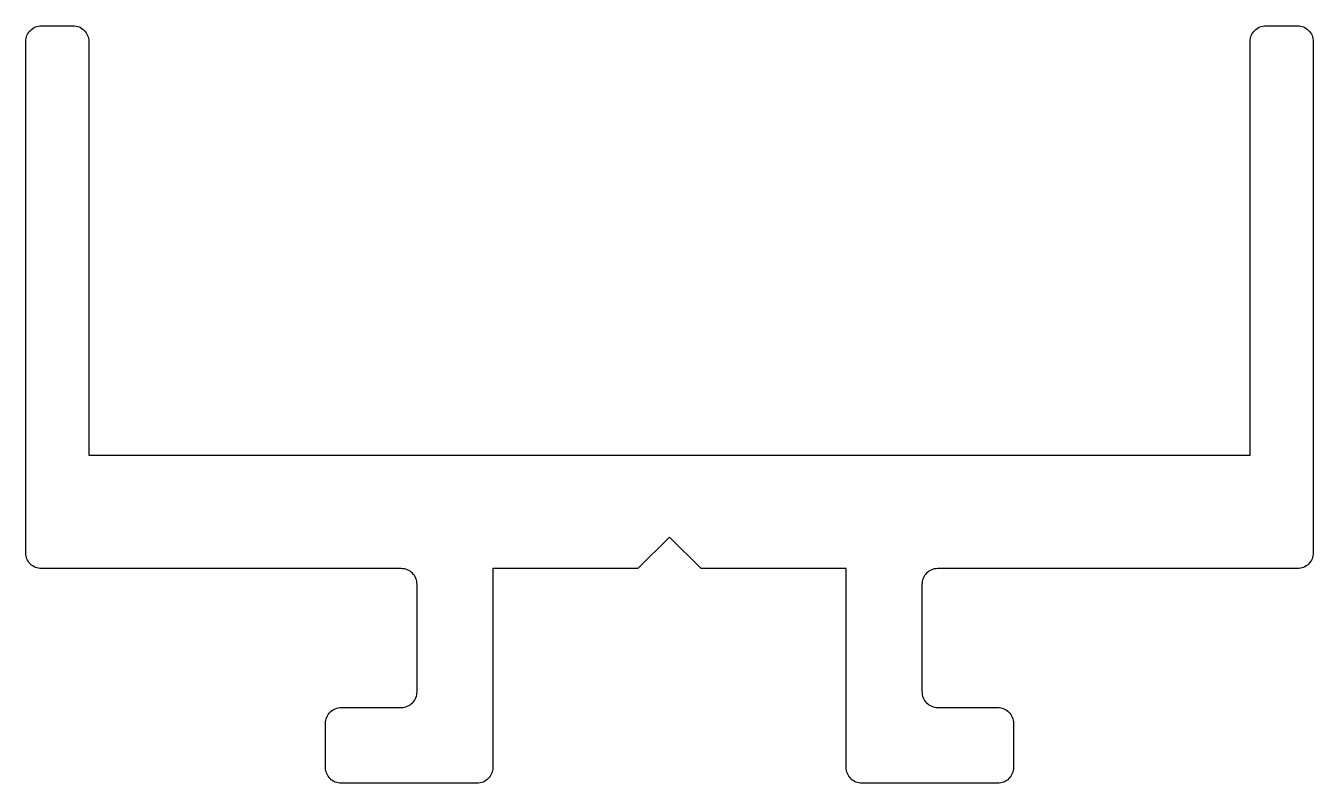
# Model space of a CAD drawing. Header units: millimetres. Extents: x 1337.6 to 1358, y 680.2 to 692.2.
import ezdxf

# ---------------------------------------------------------------- set-up
doc = ezdxf.new("R2010")
doc.units = ezdxf.units.MM

msp = doc.modelspace()

# ---------------------------------------------------------------- linework, layer by layer
msp.add_lwpolyline([(1357.779, 692.179, -0.414214), (1358.029, 691.929), (1358.029, 683.829, -0.414214), (1357.779, 683.579), (1352.079, 683.579, 0.414214), (1351.829, 683.329), (1351.829, 681.629, 0.414214), (1352.079, 681.379), (1353.029, 681.379, -0.414214), (1353.279, 681.129), (1353.279, 680.429, -0.414214), (1353.029, 680.179), (1350.879, 680.179, -0.414214), (1350.629, 680.429), (1350.629, 683.579), (1348.329, 683.579), (1347.829, 684.079), (1347.329, 683.579), (1345.029, 683.579), (1345.029, 680.429, -0.414214), (1344.779, 680.179), (1342.629, 680.179, -0.414214), (1342.379, 680.429), (1342.379, 681.129, -0.414214), (1342.629, 681.379), (1343.579, 681.379, 0.414214), (1343.829, 681.629), (1343.829, 683.329, 0.414214), (1343.579, 683.579), (1337.879, 683.579, -0.414214), (1337.629, 683.829), (1337.629, 691.929, -0.414214), (1337.879, 692.179), (1338.379, 692.179, -0.414214), (1338.629, 691.929), (1338.629, 685.379), (1357.029, 685.379), (1357.029, 691.929, -0.414214), (1357.279, 692.179)], format="xyb", close=True)

doc.saveas('drawing.dxf')
